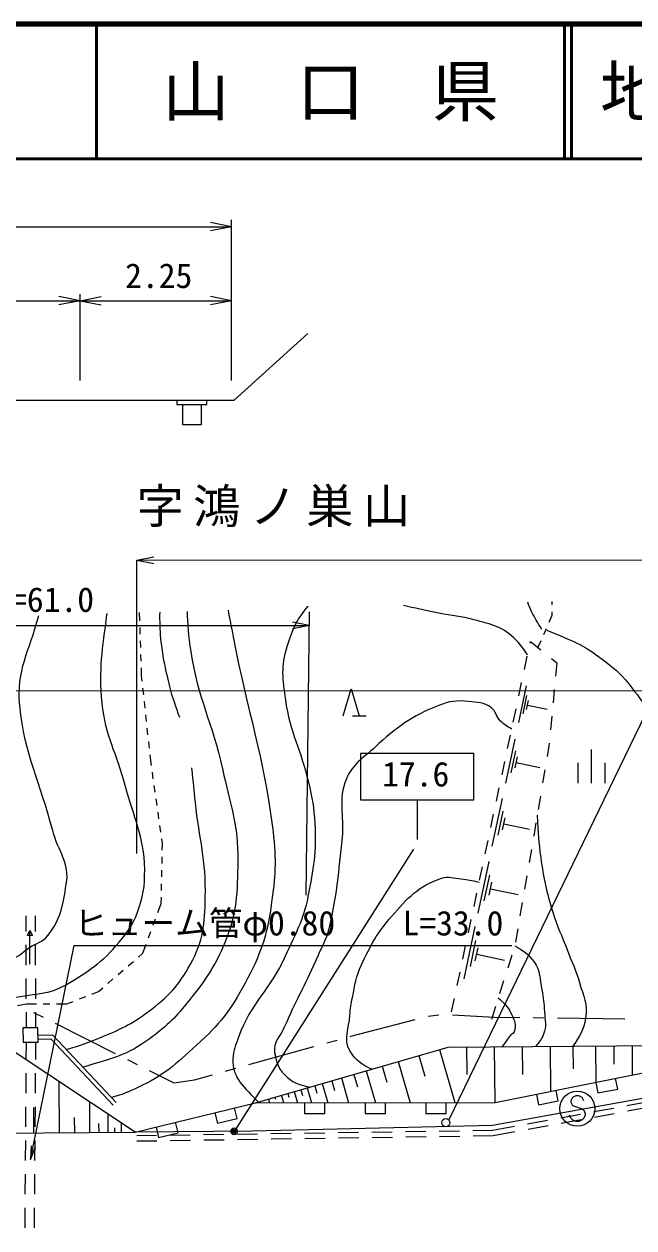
# Model space of a CAD drawing. Units: millimetres, scale not verified. Extents: x 40000 to 680000, y 20000 to 380000.
# Drawn here: x 327626 to 372894, y 290584 to 380000 of the extents above; entities that cross this region are included whole.
import ezdxf
from ezdxf.enums import TextEntityAlignment as Align

# ---------------------------------------------------------------- set-up
doc = ezdxf.new("R2010")
doc.units = ezdxf.units.MM
doc.header["$LTSCALE"] = 1000
doc.header["$PDMODE"] = 32
doc.header["$PDSIZE"] = 500
for name, color, linetype, lineweight in [('M-BGD', 7, 'Continuous', 25), ('M-BMK-ROW', 30, 'Continuous', 25), ('M-STR-HTXT', 7, 'Continuous', 13), ('M-STR-STRC', 7, 'Continuous', 25), ('M-TTL', 2, 'Continuous', 140), ('M-TTL-LINE', 7, 'Continuous', 50)]:
    doc.layers.add(name, color=color, linetype=linetype, lineweight=lineweight)
doc.layers.add('M-BMK-HTXT', color=7, linetype='Continuous')
doc.layers.add('M-TTL-TXT', color=7, linetype='Continuous')
doc.styles.add('ＭＳ ゴシック', font='')
doc.styles.get('ＭＳ ゴシック').set_extended_font_data('MS Gothic')

# ---------------------------------------------------------------- blocks, each defined once
blk = doc.blocks.new('open_arrow')
at = {"color": 0, "linetype": 'Continuous', "lineweight": -2}
blk.add_lwpolyline([(7.5, 1.25), (0, 0), (7.5, -1.25)], dxfattribs=at)

msp = doc.modelspace()

# ---------------------------------------------------------------- linework, layer by layer
at = {"layer": 'M-BGD'}
for p, q in [((343220, 352072), (348701, 357023)), ((239084, 352072), (343220, 352072)), ((339377, 351738), (340787, 351738)), ((366823, 336852), (366819, 337111)), ((336216, 335683), (336196, 336284)), ((366834, 336093), (366830, 336352)), ((366606, 335575), (366834, 336093)), ((336250, 334684), (336233, 335184)), ((366203, 334660), (366404, 335118)), ((336283, 333685), (336266, 334184)), ((365183, 334025), (365206, 334136)), ((365206, 334136), (365989, 333513)), ((365773, 333685), (366001, 334203)), ((336317, 332685), (336300, 333185)), ((364767, 332069), (364975, 333047)), ((366771, 332890), (367180, 332564)), ((336354, 331585), (336333, 332185)), ((367180, 332564), (367083, 331569)), ((336397, 331183), (336354, 331585)), ((364340, 328135), (364919, 330857)), ((364352, 330113), (364559, 331091)), ((336504, 330188), (336450, 330685)), ((351310, 328621), (351910, 330621)), ((351910, 330621), (352510, 328621)), ((364666, 328777), (364956, 330138)), ((366986, 330574), (366889, 329578)), ((336611, 329194), (336557, 329691)), ((363936, 328157), (364144, 329135)), ((364920, 329079), (365065, 329759)), ((364993, 329419), (366444, 329111)), ((336717, 328200), (336664, 328697)), ((352010, 328621), (353010, 328621)), ((366792, 328583), (366696, 327588)), ((336824, 327206), (336771, 327703)), ((336931, 326211), (336878, 326708)), ((363380, 323614), (364074, 326883)), ((363520, 326200), (363728, 327178)), ((366578, 326386), (366448, 325604)), ((366599, 326592), (366578, 326386)), ((337028, 325312), (336984, 325714)), ((363771, 324385), (364119, 326020)), ((364076, 324747), (364250, 325565)), ((369728, 326127), (369728, 323627)), ((337080, 324939), (337028, 325312)), ((363105, 324244), (363312, 325222)), ((364163, 325156), (365907, 324786)), ((366284, 324618), (366119, 323631)), ((368728, 325127), (368728, 323627)), ((370728, 325127), (370728, 323627)), ((337219, 323948), (337150, 324443)), ((337358, 322958), (337289, 323453)), ((362689, 322288), (362897, 323266)), ((337498, 321968), (337428, 322463)), ((362384, 318928), (363141, 322490)), ((365955, 322645), (365790, 321659)), ((337637, 320977), (337567, 321473)), ((362273, 320331), (362481, 321309)), ((362811, 319768), (363189, 321549)), ((363143, 320163), (363332, 321053)), ((337776, 319987), (337706, 320482)), ((363237, 320608), (365137, 320205)), ((365623, 320673), (365453, 319687)), ((337898, 319119), (337845, 319492)), ((361858, 318375), (362065, 319353)), ((337888, 318651), (337898, 319119)), ((365284, 318702), (365114, 317716)), ((337867, 317651), (337878, 318151)), ((361330, 313967), (362146, 317810)), ((337847, 316652), (337857, 317151)), ((361442, 316419), (361650, 317397)), ((361790, 314873), (362198, 316794)), ((364944, 316731), (364775, 315745)), ((337826, 315652), (337836, 316152)), ((362148, 315299), (362353, 316260)), ((362250, 315779), (364300, 315344)), ((337806, 314684), (337816, 315152)), ((361026, 314462), (361234, 315440)), ((364605, 314760), (364435, 313774)), ((337556, 314007), (337806, 314684)), ((327780, 312604), (327778, 313764)), ((328480, 312608), (328478, 313766)), ((337209, 313069), (337382, 313538)), ((360292, 309082), (361117, 312967)), ((360611, 312506), (360818, 313484)), ((327869, 312308), (328056, 312683)), ((328244, 312309), (327869, 312308)), ((328059, 310183), (328056, 312683)), ((328056, 312683), (328244, 312309)), ((336862, 312131), (337036, 312600)), ((364266, 312789), (364096, 311803)), ((327785, 310104), (327782, 311604)), ((328485, 310108), (328482, 311608)), ((336439, 310985), (336689, 311662)), ((360195, 310550), (360403, 311528)), ((360757, 309998), (361170, 311941)), ((361120, 310429), (361326, 311400)), ((335357, 310053), (335736, 310380)), ((336115, 310706), (336439, 310985)), ((361223, 310915), (363295, 310474)), ((363829, 310841), (363527, 309888)), ((334600, 309401), (334979, 309727)), ((359779, 308593), (359987, 309571)), ((327791, 307604), (327787, 309104)), ((328491, 307608), (328487, 309108)), ((333842, 308748), (334221, 309074)), ((363224, 308935), (362921, 307982)), ((331733, 307592), (332198, 307774)), ((332664, 307956), (333140, 308142)), ((333140, 308142), (333463, 308421)), ((359363, 306637), (359571, 307615)), ((327139, 307110), (327791, 307220)), ((327791, 307220), (328541, 307221)), ((329041, 307222), (329541, 307222)), ((330041, 307223), (330791, 307224)), ((330791, 307224), (331267, 307410)), ((362618, 307029), (362316, 306076)), ((327795, 305443), (327793, 306604)), ((328495, 305450), (328493, 306608)), ((327788, 303087), (327797, 304374)), ((328488, 303084), (328497, 304373)), ((328497, 304373), (328497, 304382)), ((360477, 304030), (360493, 301979)), ((362529, 304046), (362561, 299891)), ((364606, 304062), (364622, 301985)), ((366684, 304078), (366710, 300716)), ((368364, 304091), (368377, 302410)), ((370045, 304104), (370066, 301391)), ((371402, 304115), (371412, 302758)), ((372759, 304125), (372776, 301935)), ((356924, 303385), (357367, 301856)), ((358453, 303828), (359595, 299888)), ((353022, 302254), (353710, 299881)), ((354209, 302598), (354553, 301412)), ((355395, 302942), (356282, 299884)), ((327770, 300587), (327781, 302087)), ((328470, 300584), (328481, 302084)), ((330253, 297652), (330224, 301443)), ((350466, 301514), (350673, 300799)), ((351181, 301721), (351715, 299879)), ((352102, 301987), (352368, 301067)), ((370067, 301391), (370224, 300607)), ((371695, 300902), (371537, 301686)), ((347202, 300567), (347283, 300290)), ((347682, 300707), (347924, 299875)), ((348163, 300846), (348283, 300430)), ((348643, 300985), (348964, 299876)), ((349197, 301146), (349358, 300591)), ((349752, 301306), (350166, 299877)), ((365655, 300504), (365813, 299720)), ((367283, 300016), (367126, 300800)), ((370224, 300607), (371695, 300902)), ((327753, 298087), (327763, 299587)), ((328453, 298084), (328463, 299584)), ((332516, 297669), (332499, 299932)), ((345762, 300150), (345842, 299873)), ((346242, 300289), (346282, 300150)), ((346722, 300428), (346883, 299874)), ((348452, 299876), (348453, 299076)), ((349953, 299077), (349952, 299877)), ((352952, 299881), (352953, 299081)), ((354453, 299082), (354452, 299882)), ((357452, 299885), (357453, 299085)), ((358953, 299087), (358952, 299887)), ((365813, 299720), (367283, 300016)), ((372380, 299670), (373855, 299941)), ((328358, 297637), (328343, 299533)), ((331385, 297661), (331376, 298792)), ((333867, 297680), (333856, 299031)), ((341791, 299138), (341981, 298361)), ((341981, 298361), (343438, 298716)), ((343438, 298716), (343249, 299493)), ((348453, 299076), (349953, 299077)), ((352953, 299081), (354453, 299082)), ((357453, 299085), (358953, 299087)), ((367462, 298768), (368937, 299039)), ((369921, 299219), (371396, 299490)), ((369962, 298820), (371437, 299091)), ((372421, 299271), (373896, 299542)), ((333192, 297675), (333186, 298350)), ((334367, 297684), (334364, 298021)), ((334867, 297688), (334862, 298363)), ((337419, 298074), (337608, 297296)), ((339066, 297651), (338877, 298428)), ((355945, 297742), (357445, 297764)), ((358445, 297779), (359945, 297802)), ((360945, 297817), (362401, 297839)), ((362401, 297839), (364019, 298136)), ((365003, 298316), (366478, 298587)), ((365044, 297917), (366519, 298188)), ((367503, 298369), (368978, 298639)), ((308420, 297483), (335867, 297695)), ((327735, 295587), (327745, 297087)), ((328435, 295584), (328445, 297084)), ((335991, 297441), (337447, 297463)), ((335997, 297041), (337470, 297063)), ((337608, 297296), (339066, 297651)), ((338447, 297478), (339947, 297501)), ((338470, 297078), (339970, 297101)), ((340947, 297516), (342447, 297538)), ((340970, 297116), (342469, 297139)), ((343447, 297553), (344946, 297576)), ((343469, 297154), (344969, 297176)), ((345946, 297591), (347446, 297614)), ((345969, 297191), (347469, 297214)), ((348446, 297629), (349946, 297651)), ((348469, 297229), (349969, 297252)), ((350946, 297666), (352446, 297689)), ((350968, 297267), (352468, 297289)), ((353446, 297704), (354945, 297727)), ((353468, 297304), (354968, 297327)), ((355968, 297342), (357468, 297365)), ((358468, 297380), (359967, 297402)), ((360967, 297417), (362441, 297439)), ((362441, 297439), (364061, 297737)), ((327717, 293087), (327728, 294587)), ((328417, 293084), (328428, 294584)), ((327699, 290588), (327710, 292088)), ((328399, 290584), (328410, 292084))]:
    msp.add_line(p, q, dxfattribs=at)
for points in [[(338965, 352072), (338965, 351738), (339377, 351738), (339377, 350251), (340787, 350251), (340787, 351738), (341200, 351738), (341200, 352072)], [(328659, 304892), (329739, 304929), (334470, 299904)], [(335867, 297695), (326148, 304150), (319955, 303913), (308068, 297701)], [(328662, 304592), (329613, 304625), (334251, 299699)], [(344801, 299872), (359113, 304020), (402842, 304358), (426743, 302511), (434560, 300983)], [(335867, 297695), (344801, 299872), (362604, 299891), (379000, 303186), (400980, 303620), (427202, 301055), (434560, 300983), (442216, 299243)], [(442216, 299243), (430736, 298921), (426961, 299265), (400612, 301824), (378900, 301156), (362401, 298186), (344571, 297768), (335867, 297695)]]:
    msp.add_lwpolyline(points, dxfattribs=at)
msp.add_lwpolyline([(327556, 304372), (328664, 304383), (328653, 305452), (327545, 305440)], close=True, dxfattribs=at)
for points, knots in [([(292269, 335370), (292703, 334963), (293103, 334513), (293586, 333930), (294267, 333107), (294475, 332510), (294884, 331524), (296499, 327630), (295594, 324855), (297328, 321013), (298430, 318575), (299311, 317310), (300975, 315214), (302231, 313633), (303256, 313028), (304871, 311816), (305927, 311024), (306506, 310529), (307703, 309972), (309662, 309061), (310826, 308668), (312918, 308128), (314566, 307702), (315501, 307449), (317196, 307303), (319059, 307143), (320115, 307269), (321982, 307360), (324089, 307461), (325289, 307413), (327366, 307783), (328687, 308018), (329536, 307953), (330696, 308626), (332417, 309625), (333402, 310278), (334675, 311808), (335310, 312572), (335667, 313038), (336019, 313967), (336475, 315171), (336594, 315928), (336577, 317215), (336543, 319713), (335757, 321026), (335128, 323444), (334503, 325848), (333657, 327097), (333417, 329570), (333168, 332126), (333456, 333588), (333777, 336136), (333780, 336164), (333784, 336191), (333787, 336219)], [0, 0, 0, 0, 1, 1, 1, 2, 2, 2, 3, 3, 3, 4, 4, 4, 5, 5, 5, 6, 6, 6, 7, 7, 7, 8, 8, 8, 9, 9, 9, 10, 10, 10, 11, 11, 11, 12, 12, 12, 13, 13, 13, 14, 14, 14, 15, 15, 15, 16, 16, 16, 17, 17, 17, 18, 18, 18, 18]), ([(339730, 336379), (339736, 335468), (339815, 334544), (339994, 333397), (340540, 329909), (341590, 328119), (342352, 324672), (342935, 322030), (343530, 320544), (343490, 317838), (343454, 315464), (343438, 314034), (342547, 311833), (341760, 309889), (341021, 308911), (339709, 307275), (338768, 306101), (338140, 305499), (336922, 304616), (335240, 303399), (334267, 303201), (332030, 302535)], [0, 0, 0, 0, 1, 1, 1, 2, 2, 2, 3, 3, 3, 4, 4, 4, 5, 5, 5, 6, 6, 6, 7, 7, 7, 7]), ([(342763, 336461), (342866, 335851), (342996, 335273), (343144, 334499), (344231, 328824), (345394, 325739), (346104, 320005), (346365, 317893), (346268, 316667), (345975, 314559), (345647, 312199), (345163, 310875), (344038, 308774), (342958, 306758), (342131, 305693), (340433, 304161), (338875, 302754), (337990, 301879), (336077, 301014), (335334, 300678), (335032, 300531), (334129, 300267)], [0, 0, 0, 0, 1, 1, 1, 2, 2, 2, 3, 3, 3, 4, 4, 4, 5, 5, 5, 6, 6, 6, 7, 7, 7, 7]), ([(337693, 336324), (337668, 334975), (337764, 333800), (338103, 332178), (338407, 330724), (338557, 330146), (339158, 328525)], [0, 0, 0, 0, 1, 1, 1, 2, 2, 2, 2]), ([(348688, 336773), (347833, 335755), (347546, 335009), (347135, 333745), (346662, 332286), (346806, 331338), (347022, 329820), (347373, 327361), (348169, 326114), (348734, 323694), (349011, 322505), (349137, 321823), (349206, 320603), (349327, 318484), (349108, 317276), (348700, 315193), (348346, 313383), (347769, 312465), (347018, 310780), (345912, 308299), (344448, 307318), (343536, 304759), (343317, 304148), (343164, 303796), (343131, 303147), (343057, 301694), (344006, 301001), (345018, 299935)], [0, 0, 0, 0, 1, 1, 1, 2, 2, 2, 3, 3, 3, 4, 4, 4, 5, 5, 5, 6, 6, 6, 7, 7, 7, 8, 8, 8, 9, 9, 9, 9]), ([(364990, 333118), (364711, 333637), (364530, 333832), (364161, 334228), (363229, 335229), (362332, 335398), (361013, 335760), (360017, 336034), (359426, 336043), (358412, 336244), (357377, 336449), (356595, 336630), (355791, 336813)], [0, 0, 0, 0, 1, 1, 1, 2, 2, 2, 3, 3, 3, 4, 4, 4, 4]), ([(366058, 335037), (365682, 335655), (365579, 335834), (365301, 336360), (365168, 336614), (365086, 336843), (365010, 337062)], [0, 0, 0, 0, 1, 1, 1, 2, 2, 2, 2]), ([(299008, 335475), (299317, 333541), (298583, 331420), (298837, 328996), (298930, 328100), (298888, 327589), (299002, 326696), (299256, 324724), (299087, 323525), (299802, 321670), (300432, 320035), (300754, 319049), (301839, 317672), (303734, 315268), (304944, 313906), (307558, 312313), (309492, 311135), (310758, 310760), (312942, 310160), (314851, 309635), (315961, 309241), (317940, 309311), (321386, 309433), (323499, 309205), (326685, 310524), (327269, 310766), (327509, 311066), (328037, 311413), (328566, 311761), (328997, 311807), (329390, 312302), (330370, 313542), (330493, 314551), (330761, 316109), (331034, 317691), (330155, 318540), (329752, 320094), (328812, 323725), (327679, 325648), (327306, 329380), (327044, 332000), (328022, 333430), (328685, 335978), (328694, 336013), (328703, 336047), (328712, 336082)], [0, 0, 0, 0, 1, 1, 1, 2, 2, 2, 3, 3, 3, 4, 4, 4, 5, 5, 5, 6, 6, 6, 7, 7, 7, 8, 8, 8, 9, 9, 9, 10, 10, 10, 11, 11, 11, 12, 12, 12, 13, 13, 13, 14, 14, 14, 15, 15, 15, 15]), ([(366419, 334987), (368348, 334170), (369103, 333945), (370532, 332825), (371364, 332174), (371871, 331824), (372518, 330990), (373718, 329443), (374496, 328494), (374898, 326578), (375589, 323290), (374725, 321337), (374475, 317986), (374300, 315623), (373097, 314226), (373785, 311958), (374679, 309008), (375679, 307513), (377313, 304900), (377494, 304611), (377551, 304504), (377785, 304164)], [0, 0, 0, 0, 1, 1, 1, 2, 2, 2, 3, 3, 3, 4, 4, 4, 5, 5, 5, 6, 6, 6, 7, 7, 7, 7]), ([(363826, 327639), (363431, 327859), (363276, 327955), (362988, 328235), (362647, 328565), (362677, 328947), (362302, 329236), (361756, 329656), (361277, 329594), (360593, 329679), (359738, 329785), (359208, 329706), (358406, 329390), (356348, 328578), (355296, 327782), (353672, 326279), (352767, 325440), (352025, 325077), (351549, 323939), (350893, 322367), (351404, 321284), (351227, 319590), (350951, 316960), (350857, 315465), (350262, 312889), (350030, 311884), (349673, 311392), (349271, 310443), (348439, 308474), (347766, 307463), (346941, 305491), (346639, 304769), (346089, 304392), (346222, 303620), (346360, 302810), (346562, 302283), (347189, 301752), (347729, 301295), (348141, 301187), (348858, 301047)], [0, 0, 0, 0, 1, 1, 1, 2, 2, 2, 3, 3, 3, 4, 4, 4, 5, 5, 5, 6, 6, 6, 7, 7, 7, 8, 8, 8, 9, 9, 9, 10, 10, 10, 11, 11, 11, 12, 12, 12, 13, 13, 13, 13]), ([(330760, 303845), (331934, 304184), (332296, 304317), (333249, 304706), (334732, 305312), (335576, 305693), (336858, 306653), (338328, 307755), (339086, 308565), (339980, 310169), (340948, 311908), (341029, 313155), (341080, 315144), (341150, 317912), (340631, 319440), (340343, 322194), (340238, 323196), (340206, 323508), (340075, 324758)], [0, 0, 0, 0, 1, 1, 1, 2, 2, 2, 3, 3, 3, 4, 4, 4, 5, 5, 5, 6, 6, 6, 6]), ([(365722, 321248), (365778, 319770), (365813, 319321), (365978, 318097), (366194, 316490), (366393, 315593), (366864, 314041), (367203, 312924), (367526, 312345), (367939, 311253), (368300, 310301), (368577, 309791), (368851, 308810), (369134, 307797), (369483, 307192), (369304, 306156), (369153, 305283), (368900, 304860), (368364, 304091)], [0, 0, 0, 0, 1, 1, 1, 2, 2, 2, 3, 3, 3, 4, 4, 4, 5, 5, 5, 6, 6, 6, 6]), ([(353436, 302374), (352702, 302726), (352226, 303015), (351817, 303731), (351301, 304635), (351757, 305357), (351813, 306397), (351840, 306913), (351897, 307200), (352001, 307706), (352200, 308666), (352250, 309239), (352669, 310125), (353376, 311622), (353818, 312478), (354910, 313723), (356107, 315089), (356874, 315990), (358601, 316551), (359146, 316728), (359497, 316571), (360066, 316508), (360596, 316449), (360790, 316406), (361408, 316260)], [0, 0, 0, 0, 1, 1, 1, 2, 2, 2, 3, 3, 3, 4, 4, 4, 5, 5, 5, 6, 6, 6, 7, 7, 7, 8, 8, 8, 8]), ([(364050, 311538), (364720, 311161), (365064, 310940), (365481, 310343), (365961, 309655), (365889, 309096), (366055, 308274), (366182, 307645), (366214, 307284), (366251, 306644), (366289, 305991), (366446, 305572), (366190, 304970), (366025, 304580), (365898, 304398), (365587, 304070)], [0, 0, 0, 0, 1, 1, 1, 2, 2, 2, 3, 3, 3, 4, 4, 4, 5, 5, 5, 5]), ([(362821, 307668), (363278, 307261), (363498, 307078), (363744, 306577), (363967, 306121), (364155, 305816), (364062, 305318), (364014, 305056), (363803, 304992), (363642, 304779), (363431, 304499), (363367, 304404), (363119, 304051)], [0, 0, 0, 0, 1, 1, 1, 2, 2, 2, 3, 3, 3, 4, 4, 4, 4])]:
    msp.add_open_spline(points, degree=3, knots=knots, dxfattribs=at)
at = {"layer": 'M-BMK-ROW'}
for p, q in [((328324, 306592), (329039, 306233)), ((351878, 304822), (356662, 306072)), ((357631, 306320), (358424, 306420)), ((359421, 306423), (362544, 306235)), ((362544, 306235), (364415, 306213)), ((365415, 306201), (366215, 306192)), ((367215, 306180), (372214, 306122)), ((329932, 305783), (334399, 303537)), ((344311, 302715), (349128, 304056)), ((350091, 304325), (350862, 304539)), ((351825, 304807), (351878, 304822)), ((335293, 303088), (336008, 302729)), ((336901, 302279), (338736, 301357)), ((342577, 302232), (343347, 302447)), ((338736, 301357), (340281, 301593)), ((340281, 301593), (341613, 301964))]:
    msp.add_line(p, q, dxfattribs=at)
at = {"layer": 'M-STR-HTXT'}
for p, q in [((239277, 364949), (343027, 364949)), ((343027, 364949), (341465, 365261)), ((343027, 364949), (341465, 364636)), ((343027, 353536), (343027, 365449)), ((331777, 359450), (330215, 359762)), ((331777, 353536), (331777, 359949)), ((331777, 359450), (333340, 359762)), ((343027, 359450), (341465, 359762)), ((296887, 359450), (331777, 359450)), ((331777, 359450), (330215, 359137)), ((331777, 359450), (343027, 359450)), ((331777, 359450), (333340, 359137)), ((343027, 359450), (341465, 359137)), ((335995, 318388), (335999, 340176)), ((335999, 340176), (337248, 340427)), ((335999, 340176), (442319, 340241)), ((335999, 340176), (337249, 339927)), ((348567, 315301), (348803, 336342)), ((287509, 335295), (348791, 335333)), ((348791, 335333), (347541, 335582)), ((348791, 335333), (347541, 335082)), ((68677, 330310), (568662, 330615))]:
    msp.add_line(p, q, dxfattribs=at)
msp.add_lwpolyline([(328108, 295668), (331336, 311555), (363836, 311555)], dxfattribs=at)
at = {"layer": 'M-STR-STRC'}
for p, q in [((383927, 349795), (359145, 298617)), ((352616, 325859), (361016, 325859)), ((352616, 322359), (352616, 325859)), ((361016, 322359), (361016, 325859)), ((361016, 322359), (352616, 322359)), ((356816, 322359), (356816, 319428)), ((356542, 318723), (343216, 297757)), ((368337, 300268), (368219, 300031)), ((368219, 300031), (368219, 299913)), ((368219, 299913), (368337, 299677)), ((368574, 300386), (368337, 300268)), ((368337, 299677), (369046, 299440)), ((368810, 300386), (368574, 300386)), ((369046, 300268), (368810, 300386)), ((369165, 300031), (369046, 300268)), ((368219, 298731), (368101, 298968)), ((368337, 298613), (368219, 298731)), ((369046, 299440), (369165, 299322)), ((369165, 298731), (369046, 298613)), ((369165, 299322), (369283, 299086)), ((369283, 298968), (369165, 298731)), ((369283, 299086), (369283, 298968)), ((368574, 298495), (368337, 298613)), ((368810, 298495), (368574, 298495)), ((369046, 298613), (368810, 298495))]:
    msp.add_line(p, q, dxfattribs=at)
for centre, radius in [((368692, 299440), 1300), ((358933, 298398), 305), ((343216, 297757), 150), ((343216, 297757), 120), ((343216, 297757), 90), ((343216, 297757), 60), ((343216, 297757), 30)]:
    msp.add_circle(centre, radius, dxfattribs=at)
msp.add_point((343216, 297757), dxfattribs=at)
at = {"layer": 'M-TTL'}
msp.add_line((680000, 380000), (40000, 380000), dxfattribs=at)
at = {"layer": 'M-TTL-LINE'}
for p, q in [((333000, 380000), (333000, 370000)), ((367750, 380000), (367750, 370000)), ((368250, 380000), (368250, 370000)), ((40000, 370000), (680000, 370000))]:
    msp.add_line(p, q, dxfattribs=at)

# ---------------------------------------------------------------- block references
at = {"layer": 'M-STR-HTXT', "xscale": 133, "yscale": 133, "rotation": 78.5}
msp.add_blockref('open_arrow', (328108, 295668), dxfattribs=at)

# ---------------------------------------------------------------- texts
at = {"layer": 'M-BMK-HTXT', "insert": (346476, 342634), "char_height": 2566, "attachment_point": 8, "style": 'ＭＳ ゴシック'}
msp.add_mtext('\\T1.2;字鴻ノ巣山', dxfattribs=at)
at = {"layer": 'M-STR-HTXT', "style": 'ＭＳ ゴシック'}
msp.add_text('2.25', height=1833, dxfattribs=at).set_placement((337621, 359849), align=Align.BOTTOM_CENTER)
msp.add_text('ガードレール\u3000L=61.0', height=1833, rotation=359.964, dxfattribs=at).set_placement((320328, 335796), align=Align.BOTTOM_CENTER)
msp.add_text('ヒューム管φ0.80\u3000\u3000L=33.0', height=1833, dxfattribs=at).set_placement((331336, 311755), align=Align.BOTTOM_LEFT)
at = {"layer": 'M-STR-STRC', "style": 'ＭＳ ゴシック'}
msp.add_text('17.6', height=1833, dxfattribs=at).set_placement((354203, 322823), align=Align.BOTTOM_LEFT)
at = {"layer": 'M-TTL-TXT', "style": 'ＭＳ ゴシック'}
msp.add_text('地 名', height=3666, dxfattribs=at).set_placement((370380, 375000), align=Align.MIDDLE_LEFT)
msp.add_text('山\u3000口\u3000県', height=3666, dxfattribs=at).set_placement((350375, 375000), align=Align.MIDDLE_CENTER)

doc.saveas('drawing.dxf')
